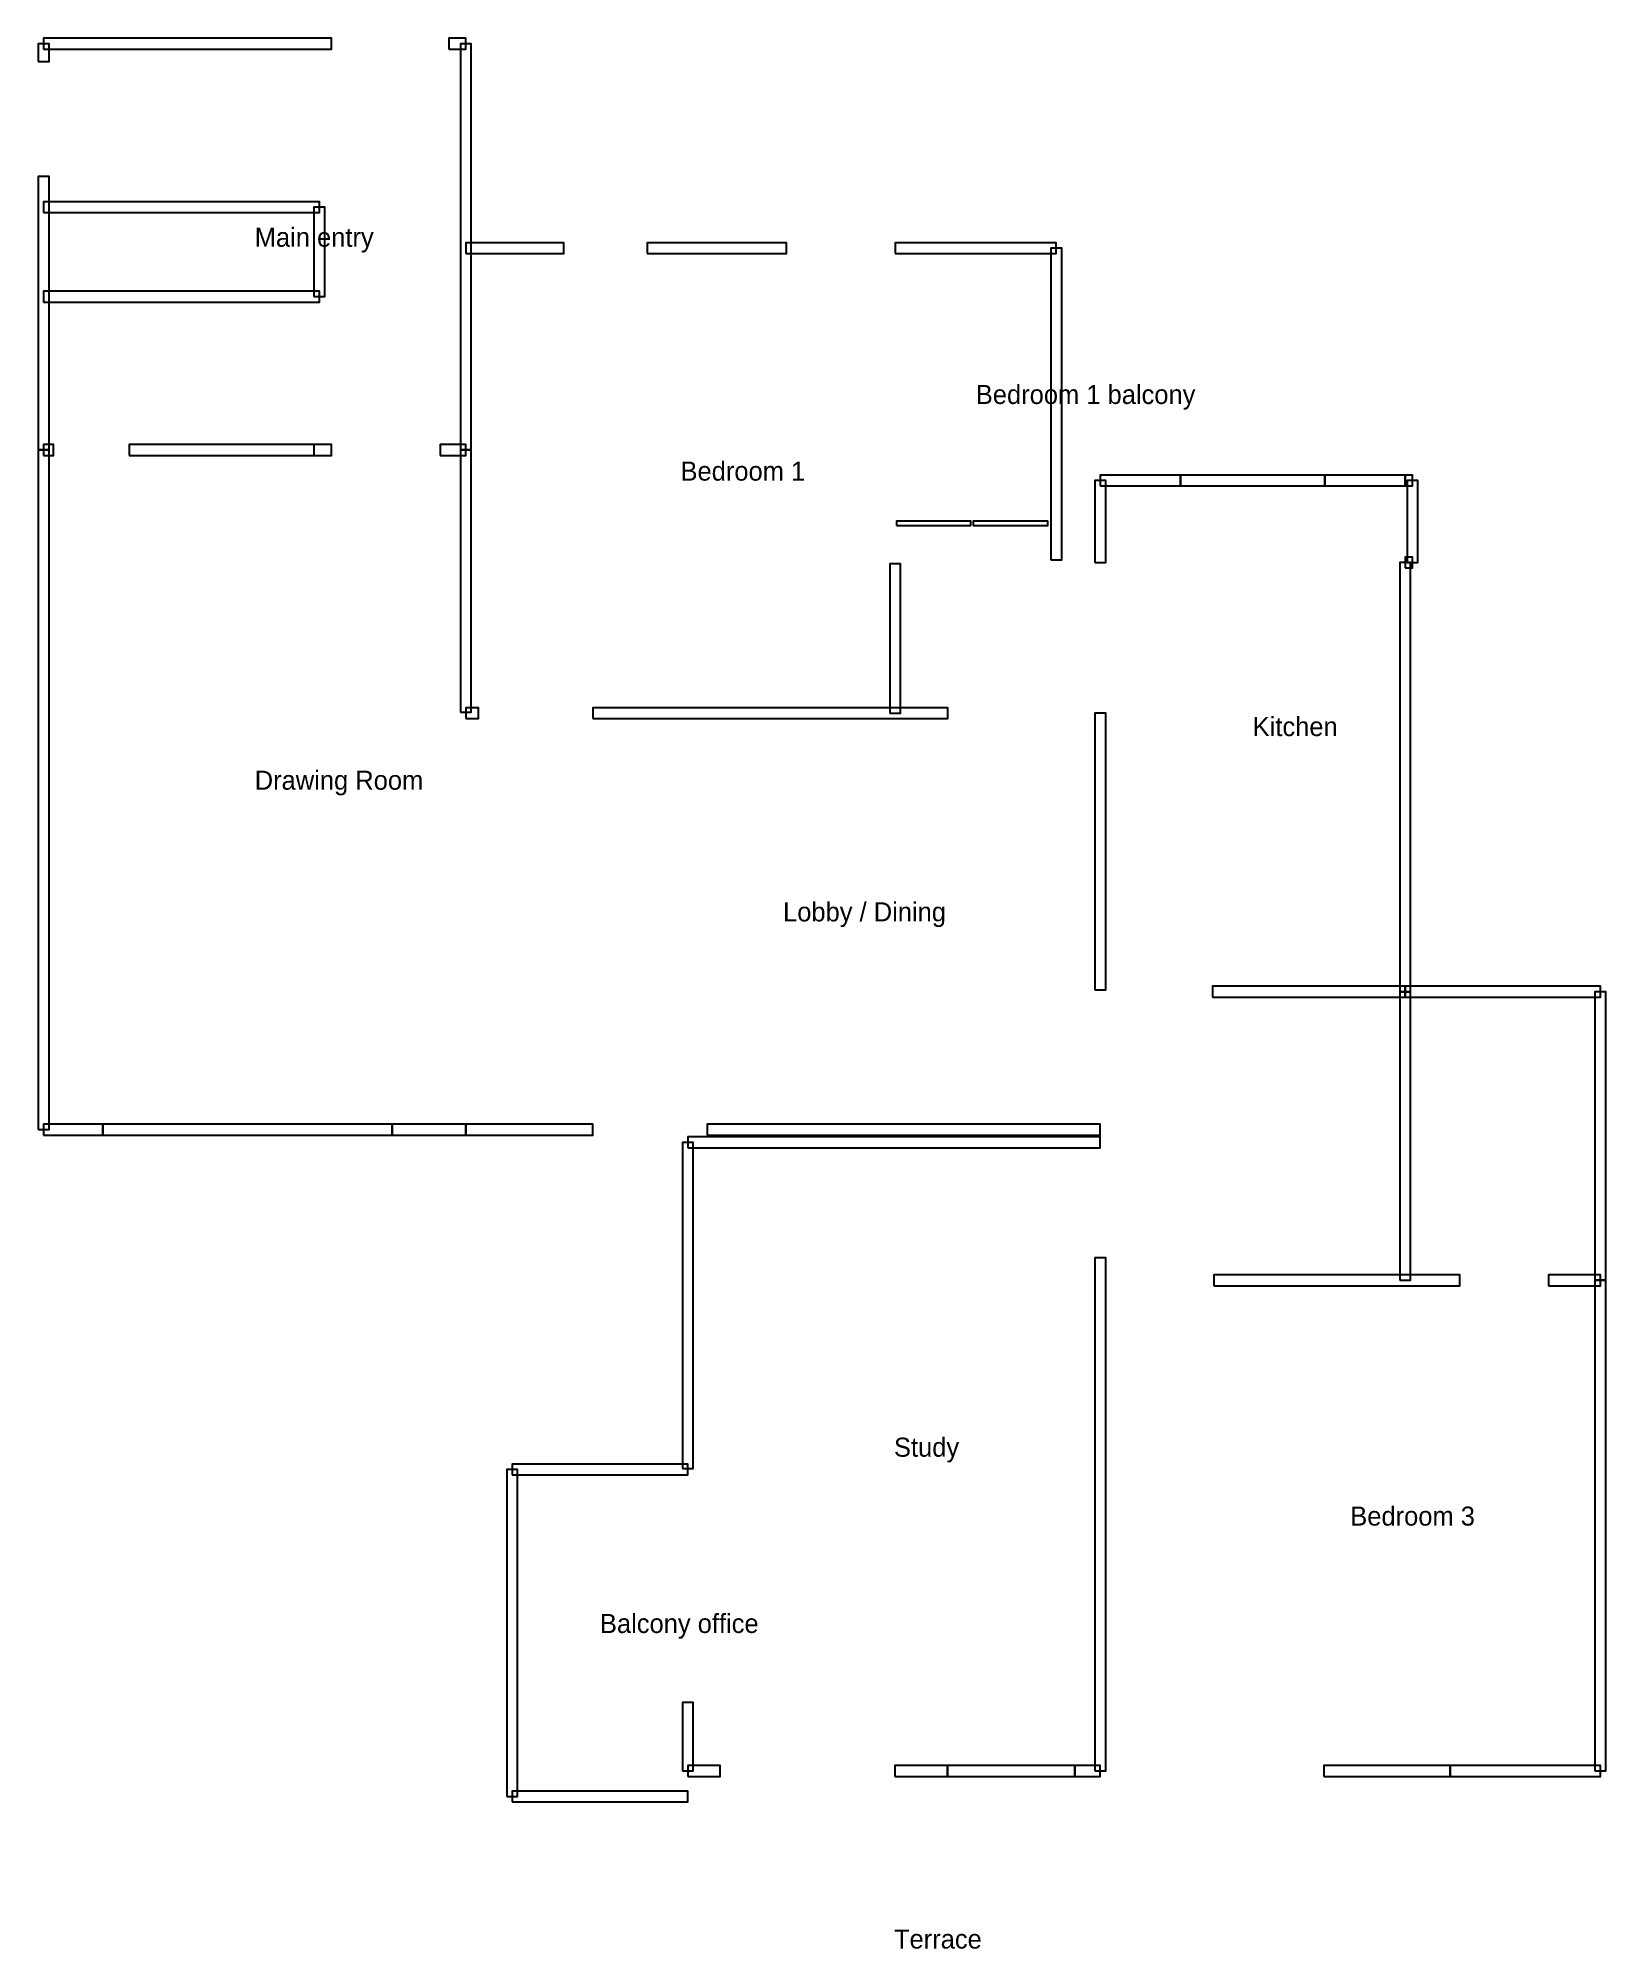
# Model space of a CAD drawing. Header units: millimetres. Extents: x -13255 to -918, y 2581 to 17614.
import ezdxf

# ---------------------------------------------------------------- set-up
doc = ezdxf.new("R2010")
doc.units = ezdxf.units.MM
for name, color, linetype in [('ROOM_LABELS', 3, 'CONTINUOUS'), ('WALLS', 7, 'CONTINUOUS'), ('WINDOWS', 4, 'CONTINUOUS')]:
    doc.layers.add(name, color=color, linetype=linetype)

msp = doc.modelspace()

# ---------------------------------------------------------------- linework, layer by layer
at = {"layer": 'WALLS'}
for points in [[(-13212, 17529), (-10946, 17529), (-10946, 17614), (-13212, 17614)], [(-10024, 17529), (-9890, 17529), (-9890, 17614), (-10024, 17614)], [(-13255, 17430), (-13170, 17430), (-13170, 17571), (-13255, 17571)], [(-9932, 14375), (-9847, 14375), (-9847, 17571), (-9932, 17571)], [(-13255, 14375), (-13170, 14375), (-13170, 16526), (-13255, 16526)], [(-13212, 16242), (-11042, 16242), (-11042, 16327), (-13212, 16327)], [(-11085, 15581), (-11000, 15581), (-11000, 16284), (-11085, 16284)], [(-9890, 15920), (-9118, 15920), (-9118, 16005), (-9890, 16005)], [(-8463, 15920), (-7367, 15920), (-7367, 16005), (-8463, 16005)], [(-13212, 15538), (-11042, 15538), (-11042, 15623), (-13212, 15623)], [(-13255, 9027), (-13170, 9027), (-13170, 14375), (-13255, 14375)], [(-13212, 14332), (-13135, 14332), (-13135, 14417), (-13212, 14417)], [(-12540, 14332), (-10946, 14332), (-10946, 14417), (-12540, 14417)], [(-12540, 14332), (-11082, 14332), (-11082, 14417), (-12540, 14417)], [(-10091, 14332), (-9890, 14332), (-9890, 14417), (-10091, 14417)], [(-9932, 12312), (-9847, 12312), (-9847, 14375), (-9932, 14375)], [(-4939, 13490), (-4854, 13490), (-4854, 14133), (-4939, 14133)], [(-4897, 14091), (-4265, 14091), (-4265, 14176), (-4897, 14176)], [(-3129, 14091), (-2496, 14091), (-2496, 14176), (-3129, 14176)], [(-2497, 14091), (-2439, 14091), (-2439, 14176), (-2497, 14176)], [(-2481, 13490), (-2396, 13490), (-2396, 14133), (-2481, 14133)], [(-6501, 13780), (-5914, 13780), (-5914, 13814), (-6501, 13814)], [(-5896, 13780), (-5310, 13780), (-5310, 13814), (-5896, 13814)], [(-2497, 13447), (-2439, 13447), (-2439, 13532), (-2497, 13532)], [(-6553, 12304), (-6468, 12304), (-6468, 13478), (-6553, 13478)], [(-2539, 10112), (-2454, 10112), (-2454, 13490), (-2539, 13490)], [(-9890, 12261), (-9790, 12261), (-9790, 12346), (-9890, 12346)], [(-8890, 12261), (-6097, 12261), (-6097, 12346), (-8890, 12346)], [(-4939, 10127), (-4854, 10127), (-4854, 12304), (-4939, 12304)], [(-4014, 10070), (-2496, 10070), (-2496, 10155), (-4014, 10155)], [(-2539, 7841), (-2454, 7841), (-2454, 10112), (-2539, 10112)], [(-2497, 10070), (-960, 10070), (-960, 10155), (-2497, 10155)], [(-1003, 7841), (-918, 7841), (-918, 10112), (-1003, 10112)], [(-13212, 8984), (-12746, 8984), (-12746, 9069), (-13212, 9069)], [(-10469, 8984), (-9890, 8984), (-9890, 9069), (-10469, 9069)], [(-9890, 8984), (-8890, 8984), (-8890, 9069), (-9890, 9069)], [(-7990, 8984), (-4897, 8984), (-4897, 9069), (-7990, 9069)], [(-8185, 6361), (-8100, 6361), (-8100, 8926), (-8185, 8926)], [(-8142, 8884), (-4897, 8884), (-4897, 8969), (-8142, 8969)], [(-4939, 3981), (-4854, 3981), (-4854, 8019), (-4939, 8019)], [(-4003, 7798), (-2066, 7798), (-2066, 7883), (-4003, 7883)], [(-1370, 7798), (-960, 7798), (-960, 7883), (-1370, 7883)], [(-1003, 3981), (-918, 3981), (-918, 7841), (-1003, 7841)], [(-9525, 6310), (-8142, 6310), (-8142, 6395), (-9525, 6395)], [(-8185, 3981), (-8100, 3981), (-8100, 4518), (-8185, 4518)], [(-8142, 3938), (-7888, 3938), (-7888, 4023), (-8142, 4023)], [(-6513, 3938), (-6099, 3938), (-6099, 4023), (-6513, 4023)], [(-5097, 3938), (-4897, 3938), (-4897, 4023), (-5097, 4023)]]:
    msp.add_lwpolyline(points, close=True, dxfattribs=at)
at = {"layer": 'WINDOWS'}
for points in [[(-6510, 15920), (-5243, 15920), (-5243, 16005), (-6510, 16005)], [(-5285, 13510), (-5200, 13510), (-5200, 15963), (-5285, 15963)], [(-4265, 14091), (-3129, 14091), (-3129, 14176), (-4265, 14176)], [(-12746, 8984), (-10469, 8984), (-10469, 9069), (-12746, 9069)], [(-9568, 3780), (-9483, 3780), (-9483, 6353), (-9568, 6353)], [(-6099, 3938), (-5097, 3938), (-5097, 4023), (-6099, 4023)], [(-3138, 3938), (-2144, 3938), (-2144, 4023), (-3138, 4023)], [(-2144, 3938), (-960, 3938), (-960, 4023), (-2144, 4023)], [(-9525, 3737), (-8142, 3737), (-8142, 3822), (-9525, 3822)]]:
    msp.add_lwpolyline(points, close=True, dxfattribs=at)

# ---------------------------------------------------------------- texts
at = {"layer": 'ROOM_LABELS'}
for s, p in [('Main entry', (-11551, 15973)), ('Bedroom 1 balcony', (-5876, 14736)), ('Bedroom 1', (-8200, 14133)), ('Kitchen', (-3697, 12123)), ('Drawing Room', (-11551, 11701)), ('Lobby / Dining', (-7393, 10665)), ('Study', (-6520, 6453)), ('Bedroom 3', (-2929, 5911)), ('Balcony office', (-8834, 5066)), ('Terrace', (-6520, 2583))]:
    msp.add_text(s, height=150, dxfattribs=at).set_placement(p)

doc.saveas('drawing.dxf')
